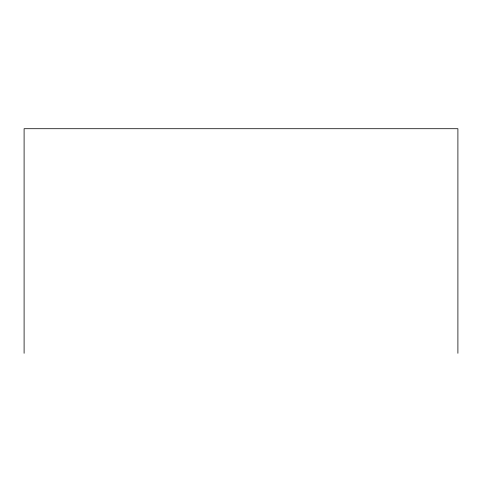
<?xml version="1.0" encoding="UTF-8"?>
<svg xmlns="http://www.w3.org/2000/svg" width="482" height="482" viewBox="0 0 482 482"><rect width="100%" height="100%" fill="white"/><g stroke="black" fill="none" stroke-linecap="round" stroke-linejoin="round"><path stroke-width="0.72" d="M457.9 353.288L457.9 128.712L24.1 128.712L24.1 353.288"/></g></svg>
